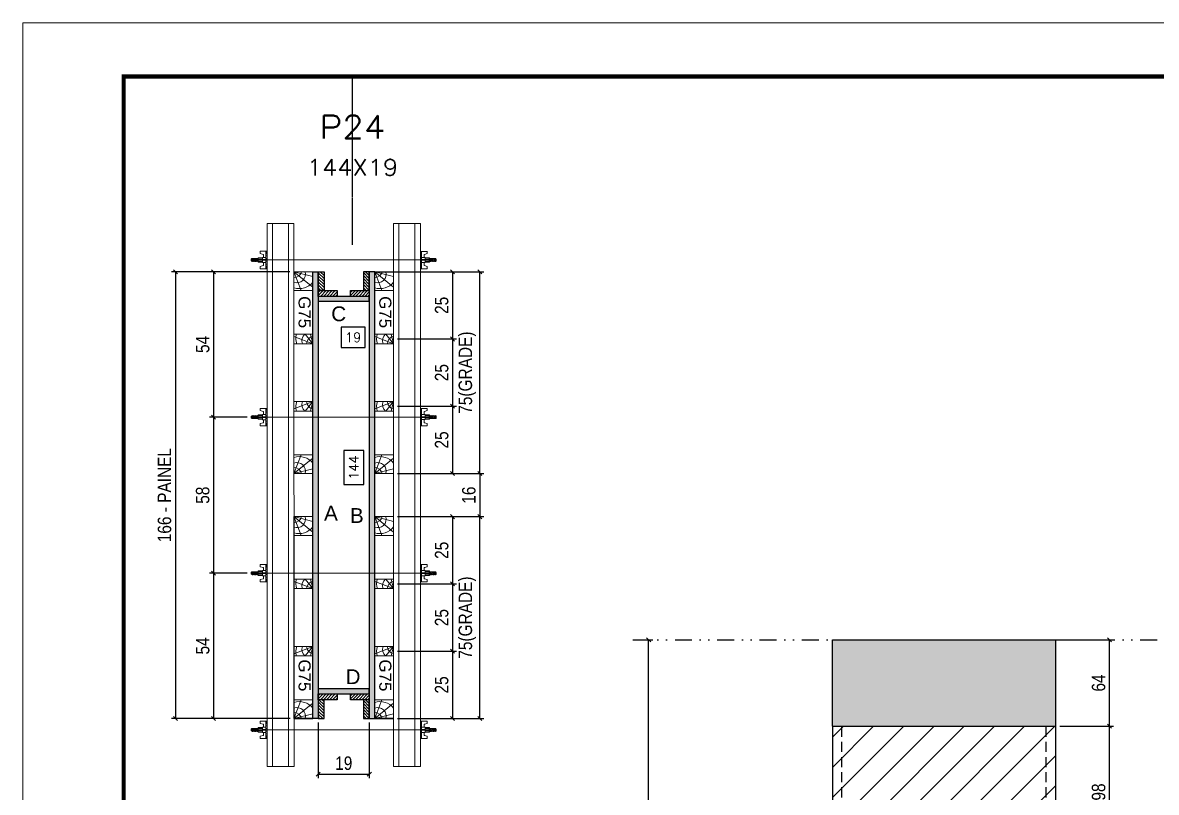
# Model space of a CAD drawing. Extents: x 808 to 7089, y -98 to 17032.
# Drawn here: x 808 to 1651, y 8421 to 8992 of the extents above; entities that cross this region are included whole.
import ezdxf
from ezdxf.enums import TextEntityAlignment as Align

# ---------------------------------------------------------------- set-up
doc = ezdxf.new("R2010")
doc.units = 0
for name, pattern in [('DASHED', [0.75, 0.5, -0.25]), ('DIVIDE2', [0.625, 0.25, -0.125, 0, -0.125, 0, -0.125]), ('HIDDEN', [0.375, 0.25, -0.125])]:
    doc.linetypes.add(name, pattern=pattern)
for name, color, linetype in [('CHAPA', 1, 'Continuous'), ('COTA', 241, 'Continuous'), ('Cota Seção (2x)', 241, 'Continuous'), ('MEIO_PONT', 93, 'Continuous'), ('Nível', 160, 'Continuous'), ('Painéis', 200, 'Continuous'), ('SARRAFO', 251, 'Continuous'), ('Sarrafo de Pressão', 42, 'HIDDEN'), ('Texto de Titulo', 7, 'Continuous'), ('Texto Qtd Sarr', 242, 'Continuous'), ('TEXTO_GERAL', 7, 'Continuous')]:
    doc.layers.add(name, color=color, linetype=linetype)
for name, color, linetype, lineweight in [('Folhas', 255, 'Continuous', 9), ('Hachura', 251, 'Continuous', 9), ('Madeira', 126, 'Continuous', 18), ('Perfil Metálico', 224, 'Continuous', 18), ('REAPROVEITAMENTO', 251, 'Continuous', 9), ('SARRAFO DE PRESSAO', 251, 'DASHED', 9), ('Texto Seção', 7, 'Continuous', 15)]:
    doc.layers.add(name, color=color, linetype=linetype, lineweight=lineweight)
doc.styles.add('ARIAL', font='arial.ttf')
doc.styles.add('COTA TECNICA 2X', font='techl___.ttf', dxfattribs={"height": 10})
doc.styles.add('COTA TECNICA-50', font='techl___.ttf', dxfattribs={"height": 10})
doc.styles.add('ROMANS', font='romans.shx')
doc.styles.add('SANSSERIF', font='sas_____.pfb')
doc.dimstyles.new('COTA PAINEL-50', dxfattribs={"dimtxt": 10, "dimasz": 3, "dimexe": 3, "dimexo": 3, "dimgap": 3, "dimtad": 1, "dimdec": 1, "dimzin": 12, "dimdsep": 46, "dimtxsty": 'COTA TECNICA-50', "dimblk1": 'OBLIQUE', "dimblk2": 'OBLIQUE', "dimsah": 1, "dimcen": 0.9, "dimclrd": 4, "dimclre": 4, "dimclrt": 240, "dimadec": 1, "dimazin": 3, "dimtfac": 1, "dimtdec": 1, "dimtmove": 0, "dimatfit": 3, "dimfxl": 1, "dimtolj": 1, "dimtzin": 12, "dimarcsym": 0})
doc.dimstyles.new('SECAO PILAR', dxfattribs={"dimtxt": 10, "dimasz": 3, "dimexe": 3, "dimexo": 3, "dimgap": 3, "dimtad": 1, "dimdec": 1, "dimlfac": 0.5, "dimzin": 12, "dimdsep": 46, "dimtxsty": 'COTA TECNICA 2X', "dimblk1": 'OBLIQUE', "dimblk2": 'OBLIQUE', "dimsah": 1, "dimcen": 0.9, "dimclrd": 256, "dimclre": 256, "dimclrt": 256, "dimadec": 1, "dimazin": 3, "dimtfac": 1, "dimtdec": 1, "dimtmove": 0, "dimatfit": 3, "dimfxl": 1, "dimtolj": 1, "dimtzin": 12, "dimarcsym": 0})
doc.dimstyles.new('SECÇÃO 2', dxfattribs={"dimtxt": 7, "dimasz": 6, "dimexe": 0.18, "dimexo": 2, "dimgap": -4, "dimtad": 3, "dimdec": 1, "dimlfac": 0.5, "dimzin": 12, "dimdsep": 46, "dimtxsty": 'ROMANS', "dimblk": 'ARCHTICK', "dimcen": 0.09, "dimse1": 1, "dimse2": 1, "dimsd1": 1, "dimsd2": 1, "dimclrd": 180, "dimclre": 5, "dimclrt": 1, "dimadec": 0, "dimazin": 3, "dimtfac": 1, "dimtdec": 1, "dimtofl": 0, "dimtmove": 0, "dimatfit": 3, "dimldrblk": 'ARCHTICK', "dimfxl": 1, "dimtolj": 1, "dimtzin": 0, "dimarcsym": 0})
pattern_1 = [(135, (-21863.519, 17931.4013), (-1.12253202, -1.12253202), [])]

# ---------------------------------------------------------------- blocks, each defined once
blk = doc.blocks.new('9999999999')
at = {"layer": 'Folhas'}
blk.add_lwpolyline([(98138.98, 34190.21), (99623.98, 34190.21), (99623.98, 35240.21), (98138.98, 35240.21)], close=True, dxfattribs=at)
at = {"layer": 'Folhas', "color": 30, "const_width": 3}
blk.add_lwpolyline([(98213.98, 34230.21), (99583.98, 34230.21), (99583.98, 35200.21), (98213.98, 35200.21)], close=True, dxfattribs=at)
blk = doc.blocks.new('_Oblique')
at = {"color": 0, "linetype": 'ByBlock', "lineweight": -2}
blk.add_line((-0.5, -0.5), (0.5, 0.5), dxfattribs=at)
blk = doc.blocks.new('*D1799')
at = {"layer": 'COTA', "color": 4, "lineweight": -2, "transparency": 16777216}
for p, q in [((1264.71, 8533.86), (1276.57, 8533.86)), ((1273.57, 8247.86), (1273.57, 8533.86)), ((1264.71, 8247.86), (1276.57, 8247.86))]:
    blk.add_line(p, q, dxfattribs=at)
at = {"layer": 'Defpoints', "color": 0, "transparency": 16777216}
for p in [(1261.71, 8533.86), (1273.57, 8533.86), (1261.71, 8247.86)]:
    blk.add_point(p, dxfattribs=at)
at = {"layer": 'COTA', "color": 4, "lineweight": -2, "transparency": 16777216, "xscale": 3, "yscale": 3, "zscale": 3}
for p, rotation in [((1273.57, 8533.86), 90), ((1273.57, 8247.86), 270)]:
    blk.add_blockref('_Oblique', p, dxfattribs=dict(at, rotation=rotation))
at = {"layer": 'COTA', "color": 240, "transparency": 16777216, "insert": (1265.44, 8390.86), "char_height": 10, "attachment_point": 5, "rotation": 90, "style": 'COTA TECNICA-50'}
blk.add_mtext('\\A1;286', dxfattribs=at)
blk = doc.blocks.new('*D860')
at = {"layer": 'COTA', "color": 4, "lineweight": -2, "transparency": 16777216}
for p, q in [((1579.17, 8469.86), (1619.21, 8469.86)), ((1616.21, 8371.86), (1616.21, 8469.86)), ((1579.17, 8371.86), (1619.21, 8371.86))]:
    blk.add_line(p, q, dxfattribs=at)
at = {"layer": 'Defpoints', "color": 0, "transparency": 16777216}
for p in [(1576.17, 8469.86), (1616.21, 8469.86), (1576.17, 8371.86)]:
    blk.add_point(p, dxfattribs=at)
at = {"layer": 'COTA', "color": 4, "lineweight": -2, "transparency": 16777216, "xscale": 3, "yscale": 3, "zscale": 3}
for p, rotation in [((1616.21, 8469.86), 90), ((1616.21, 8371.86), 270)]:
    blk.add_blockref('_Oblique', p, dxfattribs=dict(at, rotation=rotation))
at = {"layer": 'COTA', "color": 240, "transparency": 16777216, "insert": (1608.11, 8420.86), "char_height": 10, "attachment_point": 5, "rotation": 90, "style": 'COTA TECNICA-50'}
blk.add_mtext('\\A1;98', dxfattribs=at)
blk = doc.blocks.new('*D871')
at = {"layer": 'COTA', "color": 4, "lineweight": -2, "transparency": 16777216}
for p, q in [((1545.17, 8533.86), (1619.21, 8533.86)), ((1616.21, 8469.86), (1616.21, 8533.86)), ((1579.17, 8469.86), (1619.21, 8469.86))]:
    blk.add_line(p, q, dxfattribs=at)
at = {"layer": 'Defpoints', "color": 0, "transparency": 16777216}
for p in [(1542.17, 8533.86), (1616.21, 8533.86), (1576.17, 8469.86)]:
    blk.add_point(p, dxfattribs=at)
at = {"layer": 'COTA', "color": 4, "lineweight": -2, "transparency": 16777216, "xscale": 3, "yscale": 3, "zscale": 3}
for p, rotation in [((1616.21, 8533.86), 90), ((1616.21, 8469.86), 270)]:
    blk.add_blockref('_Oblique', p, dxfattribs=dict(at, rotation=rotation))
at = {"layer": 'COTA', "color": 240, "transparency": 16777216, "insert": (1608.11, 8501.86), "char_height": 10, "attachment_point": 5, "rotation": 90, "style": 'COTA TECNICA-50'}
blk.add_mtext('\\A1;64', dxfattribs=at)
blk = doc.blocks.new('titulo1')
at = {"layer": 'Defpoints', "color": 252, "linetype": 'HIDDEN', "ltscale": 2}
blk.add_line((0, 0), (0, 125), dxfattribs=at)
at = {"layer": 'Defpoints', "style": 'ROMANS', "oblique": 15}
blk.add_attdef('FOLHA', text='', height=10, dxfattribs=at).set_placement((0, 15.58), align=Align.MIDDLE_CENTER)
at = {"layer": 'Texto Qtd Sarr', "color": 3, "style": 'ROMANS', "oblique": 15}
for tag, height, p in [('TITULO', 17, (0, 71.45)), ('SEÇÃO', 12, (0, 41.55))]:
    blk.add_attdef(tag, text='', height=height, dxfattribs=at).set_placement(p, align=Align.MIDDLE_CENTER)
blk = doc.blocks.new('*D873')
at = {"layer": 'Cota Seção (2x)', "color": 180, "lineweight": -2, "transparency": 16777216}
for p, q in [((1062.89, 8766.17), (1044.89, 8766.17)), ((1044.89, 8766.17), (1044.89, 8751.17)), ((1062.89, 8751.17), (1062.89, 8766.17)), ((1044.89, 8751.17), (1062.89, 8751.17))]:
    blk.add_line(p, q, dxfattribs=at)
at = {"layer": 'Defpoints', "color": 0, "transparency": 16777216}
for p in [(1027.89, 8768.13), (1065.89, 8768.13), (1027.89, 8747.17)]:
    blk.add_point(p, dxfattribs=at)
at = {"layer": 'Cota Seção (2x)', "color": 1, "transparency": 16777216, "insert": (1053.89, 8758.67), "char_height": 7, "attachment_point": 5, "style": 'ROMANS'}
blk.add_mtext('\\A1;19', dxfattribs=at)
blk = doc.blocks.new('_ArchTick')
at = {"color": 0, "linetype": 'ByBlock', "const_width": 0.15}
blk.add_lwpolyline([(-0.5, -0.5), (0.5, 0.5)], dxfattribs=at)
blk = doc.blocks.new('*D874')
at = {"layer": 'Cota Seção (2x)', "color": 180, "lineweight": -2, "transparency": 16777216}
for p, q in [((1061.89, 8674.56), (1046.89, 8674.56)), ((1046.89, 8674.56), (1046.89, 8649.23)), ((1061.89, 8649.23), (1061.89, 8674.56)), ((1046.89, 8649.23), (1061.89, 8649.23))]:
    blk.add_line(p, q, dxfattribs=at)
at = {"layer": 'Defpoints', "color": 0, "transparency": 16777216}
for p in [(1027.89, 8785.45), (1027.89, 8497.45), (1065.89, 8497.45)]:
    blk.add_point(p, dxfattribs=at)
at = {"layer": 'Cota Seção (2x)', "color": 1, "transparency": 16777216, "insert": (1054.39, 8661.89), "char_height": 7, "attachment_point": 5, "rotation": 90, "style": 'ROMANS'}
blk.add_mtext('\\A1;144', dxfattribs=at)
blk = doc.blocks.new('*D875')
at = {"layer": 'Cota Seção (2x)', "lineweight": -2, "transparency": 16777216}
for p, q in [((1006.9, 8807.45), (918.73, 8807.45)), ((921.73, 8807.45), (921.73, 8475.45)), ((1006.94, 8475.45), (918.73, 8475.45))]:
    blk.add_line(p, q, dxfattribs=at)
at = {"layer": 'Defpoints', "color": 0, "transparency": 16777216}
for p in [(1009.9, 8807.45), (921.73, 8475.45), (1009.94, 8475.45)]:
    blk.add_point(p, dxfattribs=at)
at = {"layer": 'Cota Seção (2x)', "lineweight": -2, "transparency": 16777216, "xscale": 3, "yscale": 3, "zscale": 3}
for p, rotation in [((921.73, 8807.45), 90), ((921.73, 8475.45), 270)]:
    blk.add_blockref('_Oblique', p, dxfattribs=dict(at, rotation=rotation))
at = {"layer": 'Cota Seção (2x)', "transparency": 16777216, "insert": (913.63, 8641.45), "char_height": 10, "attachment_point": 5, "rotation": 90, "style": 'COTA TECNICA 2X'}
blk.add_mtext('\\A1;166 - PAINEL', dxfattribs=at)
blk = doc.blocks.new('*D876')
at = {"layer": 'Cota Seção (2x)', "lineweight": -2, "transparency": 16777216}
for p, q in [((1006.89, 8807.45), (947.15, 8807.45)), ((950.15, 8807.45), (950.15, 8699.38)), ((975.12, 8699.38), (947.15, 8699.38))]:
    blk.add_line(p, q, dxfattribs=at)
at = {"layer": 'Defpoints', "color": 0, "transparency": 16777216}
for p in [(1009.89, 8807.45), (950.15, 8699.38), (978.12, 8699.38)]:
    blk.add_point(p, dxfattribs=at)
at = {"layer": 'Cota Seção (2x)', "lineweight": -2, "transparency": 16777216, "xscale": 3, "yscale": 3, "zscale": 3}
for p, rotation in [((950.15, 8807.45), 90), ((950.15, 8699.38), 270)]:
    blk.add_blockref('_Oblique', p, dxfattribs=dict(at, rotation=rotation))
at = {"layer": 'Cota Seção (2x)', "transparency": 16777216, "insert": (942.04, 8753.42), "char_height": 10, "attachment_point": 5, "rotation": 90, "style": 'COTA TECNICA 2X'}
blk.add_mtext('\\A1;54', dxfattribs=at)
blk = doc.blocks.new('*D877')
at = {"layer": 'Cota Seção (2x)', "lineweight": -2, "transparency": 16777216}
for p, q in [((975.12, 8583.38), (947.15, 8583.38)), ((950.15, 8583.38), (950.15, 8475.45)), ((1006.89, 8475.45), (947.15, 8475.45))]:
    blk.add_line(p, q, dxfattribs=at)
at = {"layer": 'Defpoints', "color": 0, "transparency": 16777216}
for p in [(978.12, 8583.38), (950.15, 8475.45), (1009.89, 8475.45)]:
    blk.add_point(p, dxfattribs=at)
at = {"layer": 'Cota Seção (2x)', "lineweight": -2, "transparency": 16777216, "xscale": 3, "yscale": 3, "zscale": 3}
for p, rotation in [((950.15, 8583.38), 90), ((950.15, 8475.45), 270)]:
    blk.add_blockref('_Oblique', p, dxfattribs=dict(at, rotation=rotation))
at = {"layer": 'Cota Seção (2x)', "transparency": 16777216, "insert": (942.04, 8529.42), "char_height": 10, "attachment_point": 5, "rotation": 90, "style": 'COTA TECNICA 2X'}
blk.add_mtext('\\A1;54', dxfattribs=at)
blk = doc.blocks.new('*D878')
at = {"layer": 'Cota Seção (2x)', "lineweight": -2, "transparency": 16777216}
for p, q in [((1072.89, 8807.45), (1130.82, 8807.45)), ((1127.82, 8807.45), (1127.82, 8757.45)), ((1086.89, 8757.45), (1130.82, 8757.45))]:
    blk.add_line(p, q, dxfattribs=at)
at = {"layer": 'Defpoints', "color": 0, "transparency": 16777216}
for p in [(1069.89, 8807.45), (1083.89, 8757.45), (1127.82, 8757.45)]:
    blk.add_point(p, dxfattribs=at)
at = {"layer": 'Cota Seção (2x)', "lineweight": -2, "transparency": 16777216, "xscale": 3, "yscale": 3, "zscale": 3}
for p, rotation in [((1127.82, 8807.45), 90), ((1127.82, 8757.45), 270)]:
    blk.add_blockref('_Oblique', p, dxfattribs=dict(at, rotation=rotation))
at = {"layer": 'Cota Seção (2x)', "transparency": 16777216, "insert": (1119.71, 8782.45), "char_height": 10, "attachment_point": 5, "rotation": 90, "style": 'COTA TECNICA 2X'}
blk.add_mtext('\\A1;25', dxfattribs=at)
blk = doc.blocks.new('C')
at = {"layer": 'Hachura', "color": 0}
for p, q in [((0, 3.22), (0, -3.22)), ((0.45, 3.22), (0, 3.22)), ((0.46, 3.16), (0, 3.16)), ((0.46, 3.05), (0, 3.05)), ((0.46, 2.88), (0, 2.88)), ((0, 2.75), (0, -1.16)), ((0.46, 2.65), (0, 2.65)), ((0.46, 2.23), (0, 2.23)), ((0.46, 1.51), (0, 1.51)), ((0.39, 0.49), (0.17, 0.49)), ((0.45, -3.23), (0.45, 3.22)), ((0.45, 3.22), (2.58, 3.22)), ((1.74, 0.97), (0.45, 0.97)), ((1.45, 0.1), (0.45, 0.1)), ((1.35, 1.94), (1.35, 0.96)), ((2.58, 2.39), (1.47, 2.09)), ((1.74, -0.97), (1.74, 0.97)), ((1.74, 0.97), (1.74, 0.84)), ((1.74, 0.97), (1.74, 0.84)), ((1.74, 0.84), (3.35, 0.84)), ((3.35, 0.45), (1.74, 0.45)), ((2.58, 3.22), (2.58, 2.39)), ((3.32, 0.84), (3.32, -0.84)), ((3.35, 0.84), (3.35, -0.84)), ((3.68, 0.45), (3.35, 0.45)), ((3.84, -0.52), (3.35, 0.45)), ((3.35, 0.06), (3.67, -0.57)), ((3.68, 0.45), (4.16, -0.52)), ((3.72, 0.5), (4.25, -0.57)), ((4.37, -0.55), (3.83, 0.53)), ((4.15, 0.45), (3.93, 0.45)), ((4.42, -0.52), (3.93, 0.45)), ((4.15, 0.45), (4.26, 0.45)), ((4.26, 0.45), (4.74, -0.52)), ((4.3, 0.5), (4.83, -0.57)), ((4.95, -0.55), (4.41, 0.53)), ((4.51, 0.45), (4.84, 0.45)), ((5, -0.52), (4.51, 0.45)), ((4.84, 0.45), (5.32, -0.52)), ((4.88, 0.5), (5.41, -0.57)), ((5.53, -0.55), (4.99, 0.53)), ((5.58, -0.52), (5.09, 0.45)), ((5.42, 0.45), (5.09, 0.45)), ((5.58, -0.52), (5.09, 0.45)), ((5.42, 0.45), (5.74, -0.19)), ((5.46, 0.5), (5.74, -0.07)), ((5.74, 0.19), (5.57, 0.53)), ((5.74, 0.32), (5.68, 0.45)), ((5.68, 0.45), (5.74, 0.45)), ((5.74, 0.45), (5.9, 0.29)), ((5.74, 0.45), (5.74, -0.52)), ((5.9, -0.36), (5.9, 0.29)), ((0.45, 0), (0, 0)), ((0.46, -1.52), (0, -1.52)), ((0.46, -2.23), (0, -2.23)), ((0.46, -2.65), (0, -2.65)), ((0.46, -2.88), (0, -2.88)), ((0.46, -3.05), (0, -3.05)), ((0.46, -3.16), (0, -3.16)), ((0, -3.22), (2.57, -3.22)), ((0.08, -0.48), (0.29, -0.48)), ((0.29, -0.48), (0.4, -0.48)), ((0.45, 0), (0.45, -0.97)), ((0.45, -0.16), (1.45, -0.16)), ((0.45, -0.65), (0.45, -0.32)), ((0.45, -3.23), (0.45, -0.65)), ((0.45, -0.97), (1.74, -0.97)), ((1.35, -1.94), (1.35, -0.97)), ((2.58, -2.39), (1.47, -2.1)), ((3.35, -0.32), (1.74, -0.32)), ((3.35, -0.84), (1.74, -0.84)), ((2.58, -3.23), (2.58, -2.39)), ((3.35, -0.07), (3.58, -0.52)), ((3.35, -0.52), (3.58, -0.52)), ((3.84, -0.52), (4.16, -0.52)), ((4.42, -0.52), (4.74, -0.52)), ((4.63, -0.52), (4.74, -0.52)), ((5, -0.52), (5.32, -0.52)), ((5.58, -0.52), (5.74, -0.52)), ((5.74, -0.52), (5.9, -0.36)), ((5.74, -0.52), (5.74, -0.52))]:
    blk.add_line(p, q, dxfattribs=at)
for centre, radius, start, end in [((1.52, 1.94), 0.161, 104.7436, 180), ((1.44, -0.03), 0.129, 272.695, 87.305), ((3.81, 0.39), 0.143, 25.5688, 154.4312), ((4.39, 0.39), 0.143, 25.5688, 154.4312), ((4.97, 0.39), 0.143, 25.5688, 154.4312), ((5.55, 0.39), 0.143, 25.5688, 154.4312), ((0.17, -0.37), 0.174, 221.744, 317.8592), ((1.52, -1.94), 0.161, 180, 255.2564), ((3.71, -0.4), 0.174, 222.1408, 318.256), ((4.29, -0.4), 0.174, 222.1408, 318.256), ((4.87, -0.4), 0.174, 222.1408, 318.256), ((5.45, -0.4), 0.174, 222.1408, 318.256), ((5.61, -0.4), 0.174, 317.8592, 318.256)]:
    blk.add_arc(centre, radius, start, end, dxfattribs=at)
blk = doc.blocks.new('*D1772')
at = {"layer": 'Cota Seção (2x)', "lineweight": -2, "transparency": 16777216}
for p, q in [((975.12, 8699.38), (947.15, 8699.38)), ((950.15, 8699.38), (950.15, 8583.38)), ((975.12, 8583.38), (947.15, 8583.38))]:
    blk.add_line(p, q, dxfattribs=at)
at = {"layer": 'Defpoints', "color": 0, "transparency": 16777216}
for p in [(978.12, 8699.38), (950.15, 8583.38), (978.12, 8583.38)]:
    blk.add_point(p, dxfattribs=at)
at = {"layer": 'Cota Seção (2x)', "lineweight": -2, "transparency": 16777216, "xscale": 3, "yscale": 3, "zscale": 3}
for p, rotation in [((950.15, 8699.38), 90), ((950.15, 8583.38), 270)]:
    blk.add_blockref('_Oblique', p, dxfattribs=dict(at, rotation=rotation))
at = {"layer": 'Cota Seção (2x)', "transparency": 16777216, "insert": (942.02, 8641.38), "char_height": 10, "attachment_point": 5, "rotation": 90, "style": 'COTA TECNICA 2X'}
blk.add_mtext('\\A1;58', dxfattribs=at)
blk = doc.blocks.new('PONTALETE')
at = {"layer": 'Madeira'}
for q in [(2.71, 7), (7, 5.76), (7, 1.74)]:
    blk.add_line((0, 0), q, dxfattribs=at)
blk.add_lwpolyline([(0, 0), (7, 0), (7, 7), (0, 7)], close=True, dxfattribs=at)
for centre, radius, start, end in [((2.04, 0.06), 6.23, 37.2818, 109.0913), ((1.09, 0.9), 3.19, 343.603, 109.9847), ((-0.21, -0.78), 3.09, 14.6322, 86.0383)]:
    blk.add_arc(centre, radius, start, end, dxfattribs=at)
blk = doc.blocks.new('MEIO PONTALETE')
at = {"layer": 'Madeira'}
for q in [(2.71, 7), (3.5, 2.88), (3.5, 0.87)]:
    blk.add_line((0, 0), q, dxfattribs=at)
blk.add_lwpolyline([(0, 0), (3.5, 0), (3.5, 7), (0, 7)], close=True, dxfattribs=at)
for centre, radius, start, end in [((2.04, 0.06), 6.23, 76.4499, 109.0913), ((1.09, 0.9), 3.19, 40.9063, 109.9847), ((-0.21, -0.78), 3.09, 14.6322, 86.0383)]:
    blk.add_arc(centre, radius, start, end, dxfattribs=at)
blk = doc.blocks.new('*D1773')
at = {"layer": 'Cota Seção (2x)', "lineweight": -2, "transparency": 16777216}
for p, q in [((1086.89, 8757.45), (1130.82, 8757.45)), ((1127.82, 8757.45), (1127.82, 8707.45)), ((1086.89, 8707.45), (1130.82, 8707.45))]:
    blk.add_line(p, q, dxfattribs=at)
at = {"layer": 'Defpoints', "color": 0, "transparency": 16777216}
for p in [(1083.89, 8757.45), (1083.89, 8707.45), (1127.82, 8707.45)]:
    blk.add_point(p, dxfattribs=at)
at = {"layer": 'Cota Seção (2x)', "lineweight": -2, "transparency": 16777216, "xscale": 3, "yscale": 3, "zscale": 3}
for p, rotation in [((1127.82, 8757.45), 90), ((1127.82, 8707.45), 270)]:
    blk.add_blockref('_Oblique', p, dxfattribs=dict(at, rotation=rotation))
at = {"layer": 'Cota Seção (2x)', "transparency": 16777216, "insert": (1119.71, 8732.45), "char_height": 10, "attachment_point": 5, "rotation": 90, "style": 'COTA TECNICA 2X'}
blk.add_mtext('\\A1;25', dxfattribs=at)
blk = doc.blocks.new('*D1774')
at = {"layer": 'Cota Seção (2x)', "lineweight": -2, "transparency": 16777216}
for p, q in [((1086.89, 8707.45), (1130.82, 8707.45)), ((1127.82, 8707.45), (1127.82, 8657.45)), ((1086.89, 8657.45), (1130.82, 8657.45))]:
    blk.add_line(p, q, dxfattribs=at)
at = {"layer": 'Defpoints', "color": 0, "transparency": 16777216}
for p in [(1083.89, 8707.45), (1083.89, 8657.45), (1127.82, 8657.45)]:
    blk.add_point(p, dxfattribs=at)
at = {"layer": 'Cota Seção (2x)', "lineweight": -2, "transparency": 16777216, "xscale": 3, "yscale": 3, "zscale": 3}
for p, rotation in [((1127.82, 8707.45), 90), ((1127.82, 8657.45), 270)]:
    blk.add_blockref('_Oblique', p, dxfattribs=dict(at, rotation=rotation))
at = {"layer": 'Cota Seção (2x)', "transparency": 16777216, "insert": (1119.71, 8682.45), "char_height": 10, "attachment_point": 5, "rotation": 90, "style": 'COTA TECNICA 2X'}
blk.add_mtext('\\A1;25', dxfattribs=at)
blk = doc.blocks.new('*D1775')
at = {"layer": 'Cota Seção (2x)', "lineweight": -2, "transparency": 16777216}
for p, q in [((1086.89, 8625.45), (1130.82, 8625.45)), ((1127.82, 8625.45), (1127.82, 8575.45)), ((1086.89, 8575.45), (1130.82, 8575.45))]:
    blk.add_line(p, q, dxfattribs=at)
at = {"layer": 'Defpoints', "color": 0, "transparency": 16777216}
for p in [(1083.89, 8625.45), (1083.89, 8575.45), (1127.82, 8575.45)]:
    blk.add_point(p, dxfattribs=at)
at = {"layer": 'Cota Seção (2x)', "lineweight": -2, "transparency": 16777216, "xscale": 3, "yscale": 3, "zscale": 3}
for p, rotation in [((1127.82, 8625.45), 90), ((1127.82, 8575.45), 270)]:
    blk.add_blockref('_Oblique', p, dxfattribs=dict(at, rotation=rotation))
at = {"layer": 'Cota Seção (2x)', "transparency": 16777216, "insert": (1119.71, 8600.45), "char_height": 10, "attachment_point": 5, "rotation": 90, "style": 'COTA TECNICA 2X'}
blk.add_mtext('\\A1;25', dxfattribs=at)
blk = doc.blocks.new('*D1776')
at = {"layer": 'Cota Seção (2x)', "lineweight": -2, "transparency": 16777216}
for p, q in [((1086.89, 8575.45), (1130.82, 8575.45)), ((1127.82, 8575.45), (1127.82, 8525.45)), ((1086.89, 8525.45), (1130.82, 8525.45))]:
    blk.add_line(p, q, dxfattribs=at)
at = {"layer": 'Defpoints', "color": 0, "transparency": 16777216}
for p in [(1083.89, 8575.45), (1083.89, 8525.45), (1127.82, 8525.45)]:
    blk.add_point(p, dxfattribs=at)
at = {"layer": 'Cota Seção (2x)', "lineweight": -2, "transparency": 16777216, "xscale": 3, "yscale": 3, "zscale": 3}
for p, rotation in [((1127.82, 8575.45), 90), ((1127.82, 8525.45), 270)]:
    blk.add_blockref('_Oblique', p, dxfattribs=dict(at, rotation=rotation))
at = {"layer": 'Cota Seção (2x)', "transparency": 16777216, "insert": (1119.71, 8550.45), "char_height": 10, "attachment_point": 5, "rotation": 90, "style": 'COTA TECNICA 2X'}
blk.add_mtext('\\A1;25', dxfattribs=at)
blk = doc.blocks.new('*D1777')
at = {"layer": 'Cota Seção (2x)', "lineweight": -2, "transparency": 16777216}
for p, q in [((1086.89, 8525.45), (1130.82, 8525.45)), ((1127.82, 8525.45), (1127.82, 8475.45)), ((1086.88, 8475.45), (1130.82, 8475.45))]:
    blk.add_line(p, q, dxfattribs=at)
at = {"layer": 'Defpoints', "color": 0, "transparency": 16777216}
for p in [(1083.89, 8525.45), (1083.88, 8475.45), (1127.82, 8475.45)]:
    blk.add_point(p, dxfattribs=at)
at = {"layer": 'Cota Seção (2x)', "lineweight": -2, "transparency": 16777216, "xscale": 3, "yscale": 3, "zscale": 3}
for p, rotation in [((1127.82, 8525.45), 90), ((1127.82, 8475.45), 270)]:
    blk.add_blockref('_Oblique', p, dxfattribs=dict(at, rotation=rotation))
at = {"layer": 'Cota Seção (2x)', "transparency": 16777216, "insert": (1119.71, 8500.45), "char_height": 10, "attachment_point": 5, "rotation": 90, "style": 'COTA TECNICA 2X'}
blk.add_mtext('\\A1;25', dxfattribs=at)
blk = doc.blocks.new('*D1778')
at = {"layer": 'Cota Seção (2x)', "lineweight": -2, "transparency": 16777216}
for p, q in [((1086.86, 8625.45), (1151.01, 8625.45)), ((1148.01, 8475.45), (1148.01, 8625.45)), ((1086.88, 8475.45), (1151.01, 8475.45))]:
    blk.add_line(p, q, dxfattribs=at)
at = {"layer": 'Defpoints', "color": 0, "transparency": 16777216}
for p in [(1083.86, 8625.45), (1148.01, 8625.45), (1083.88, 8475.45)]:
    blk.add_point(p, dxfattribs=at)
at = {"layer": 'Cota Seção (2x)', "lineweight": -2, "transparency": 16777216, "xscale": 3, "yscale": 3, "zscale": 3}
for p, rotation in [((1148.01, 8625.45), 90), ((1148.01, 8475.45), 270)]:
    blk.add_blockref('_Oblique', p, dxfattribs=dict(at, rotation=rotation))
at = {"layer": 'Cota Seção (2x)', "transparency": 16777216, "insert": (1138.79, 8550.45), "char_height": 10, "attachment_point": 5, "rotation": 90, "style": 'COTA TECNICA 2X'}
blk.add_mtext('\\A1;75(GRADE)', dxfattribs=at)
blk = doc.blocks.new('*D1779')
at = {"layer": 'Cota Seção (2x)', "lineweight": -2, "transparency": 16777216}
for p, q in [((1086.89, 8807.45), (1151.01, 8807.45)), ((1148.01, 8657.45), (1148.01, 8807.45)), ((1086.89, 8657.45), (1151.01, 8657.45))]:
    blk.add_line(p, q, dxfattribs=at)
at = {"layer": 'Defpoints', "color": 0, "transparency": 16777216}
for p in [(1083.89, 8807.45), (1148.01, 8807.45), (1083.89, 8657.45)]:
    blk.add_point(p, dxfattribs=at)
at = {"layer": 'Cota Seção (2x)', "lineweight": -2, "transparency": 16777216, "xscale": 3, "yscale": 3, "zscale": 3}
for p, rotation in [((1148.01, 8807.45), 90), ((1148.01, 8657.45), 270)]:
    blk.add_blockref('_Oblique', p, dxfattribs=dict(at, rotation=rotation))
at = {"layer": 'Cota Seção (2x)', "transparency": 16777216, "insert": (1138.79, 8732.45), "char_height": 10, "attachment_point": 5, "rotation": 90, "style": 'COTA TECNICA 2X'}
blk.add_mtext('\\A1;75(GRADE)', dxfattribs=at)
blk = doc.blocks.new('*D1780')
at = {"layer": 'Cota Seção (2x)', "lineweight": -2, "transparency": 16777216}
for p, q in [((1027.89, 8472.45), (1027.89, 8431.15)), ((1065.89, 8472.45), (1065.89, 8431.15)), ((1027.89, 8434.15), (1065.89, 8434.15))]:
    blk.add_line(p, q, dxfattribs=at)
at = {"layer": 'Defpoints', "color": 0, "transparency": 16777216}
for p in [(1027.89, 8475.45), (1065.89, 8475.45), (1065.89, 8434.15)]:
    blk.add_point(p, dxfattribs=at)
at = {"layer": 'Cota Seção (2x)', "lineweight": -2, "transparency": 16777216, "xscale": 3, "yscale": 3, "zscale": 3, "rotation": 180}
blk.add_blockref('_Oblique', (1027.89, 8434.15), dxfattribs=at)
at = {"layer": 'Cota Seção (2x)', "lineweight": -2, "transparency": 16777216, "xscale": 3, "yscale": 3, "zscale": 3}
blk.add_blockref('_Oblique', (1065.89, 8434.15), dxfattribs=at)
at = {"layer": 'Cota Seção (2x)', "transparency": 16777216, "insert": (1046.89, 8442.24), "char_height": 10, "attachment_point": 5, "style": 'COTA TECNICA 2X'}
blk.add_mtext('\\A1;19', dxfattribs=at)
blk = doc.blocks.new('*D1781')
at = {"layer": 'Cota Seção (2x)', "lineweight": -2, "transparency": 16777216}
for p, q in [((1086.89, 8657.45), (1151.01, 8657.45)), ((1148.01, 8657.45), (1148.01, 8625.45)), ((1086.89, 8625.45), (1151.01, 8625.45))]:
    blk.add_line(p, q, dxfattribs=at)
at = {"layer": 'Defpoints', "color": 0, "transparency": 16777216}
for p in [(1083.89, 8657.45), (1083.89, 8625.45), (1148.01, 8625.45)]:
    blk.add_point(p, dxfattribs=at)
at = {"layer": 'Cota Seção (2x)', "lineweight": -2, "transparency": 16777216, "xscale": 3, "yscale": 3, "zscale": 3}
for p, rotation in [((1148.01, 8657.45), 90), ((1148.01, 8625.45), 270)]:
    blk.add_blockref('_Oblique', p, dxfattribs=dict(at, rotation=rotation))
at = {"layer": 'Cota Seção (2x)', "transparency": 16777216, "insert": (1139.91, 8641.45), "char_height": 10, "attachment_point": 5, "rotation": 90, "style": 'COTA TECNICA 2X'}
blk.add_mtext('\\A1;16', dxfattribs=at)

msp = doc.modelspace()

# ---------------------------------------------------------------- hatches: boundary and pattern name
at = {"layer": 'COTA', "linetype": 'ByBlock'}
h = msp.add_hatch(dxfattribs=at)
h.set_pattern_fill('AR-CONC', color=256, scale=0.03)
h.set_pattern_definition([(50, (-6960.9125, 4421.873), (5.46554, -0.4781726), [0.5715, -6.2865]), (355, (-6960.9125, 4421.873), (-1.0573026, 5.7317054), [0.4572, -5.0292175]), (100.451445, (-6960.457, 4421.833), (4.4082374, 5.2535326), [0.4857003, -5.3427073]), (46.1842, (-6960.9125, 4423.397), (8.132371, -1.26127), [0.85725, -9.42975]), (96.63556, (-6960.235, 4423.292), (7.122124, 7.422784), [0.728551, -8.014068]), (351.18415, (-6960.9125, 4423.397), (7.122124, 7.422784), [0.685799, -7.543792]), (21, (-6960.1505, 4423.016), (4.5484317, -3.067956), [0.5715, -6.2865]), (326, (-6960.1505, 4423.016), (1.854061, 5.525639), [0.4572, -5.0292]), (71.451445, (-6959.7715, 4422.76), (6.4024926, 2.457683), [0.4857003, -5.342698]), (37.5, (-6960.9125, 4421.8729), (0.0926581, 2.53665117), [0, -4.96824, 0, -5.1054, 0, -5.04825]), (7.5, (-6960.9125, 4421.873), (2.0045899, 3.00541724), [0, -2.91084, 0, -4.85394, 0, -1.92405]), (327.5, (-6962.6117, 4421.8729), (4.06771786, -0.1718623), [0, -1.905, 0, -5.9436, 0, -7.8867]), (317.5, (-6963.3737, 4421.873), (4.4438754, 0.7627947), [0, -2.4765, 0, -3.94716, 0, -5.6007])])
h.paths.add_polyline_path([(1410.17, 8533.86), (1410.17, 8469.86), (1576.17, 8469.86), (1576.17, 8533.86)])
at = {"layer": 'Hachura'}
h = msp.add_hatch(color=256, dxfattribs=at)
h.dxf.hatch_style = 1
h.paths.add_polyline_path([(1027.89, 8475.45), (1023.89, 8475.45), (1023.89, 8807.45), (1027.89, 8807.45)])
h = msp.add_hatch(dxfattribs=at)
h.set_pattern_fill('ANSI31', color=256, scale=0.5, angle=90, style=0)
h.set_pattern_definition(pattern_1)
h.paths.add_polyline_path([(1027.89, 8793.45), (1032.29, 8793.45), (1032.29, 8807.45), (1027.89, 8807.45)])
h = msp.add_hatch(dxfattribs=at)
h.set_pattern_fill('ANSI31', color=256, scale=0.5, angle=90, style=0)
h.set_pattern_definition(pattern_1)
h.paths.add_polyline_path([(1065.89, 8793.45), (1061.49, 8793.45), (1061.49, 8807.45), (1065.89, 8807.45)])
h = msp.add_hatch(color=256, dxfattribs=at)
h.dxf.hatch_style = 1
h.paths.add_polyline_path([(1065.89, 8475.45), (1069.89, 8475.45), (1069.89, 8807.45), (1065.89, 8807.45)])
h = msp.add_hatch(dxfattribs=at)
h.set_pattern_fill('ANSI31', color=256, scale=0.5, angle=540, style=0)
h.set_pattern_definition([(225, (-8461.0627, -14135.9587), (1.12253202, -1.12253202), [])])
h.paths.add_polyline_path([(1027.89, 8793.45), (1027.89, 8789.05), (1041.89, 8789.05), (1041.89, 8793.45)])
h = msp.add_hatch(dxfattribs=at)
h.set_pattern_fill('ANSI31', color=256, scale=0.5, angle=540, style=0)
h.set_pattern_definition([(225, (-8437.0627, -14135.9587), (1.12253202, -1.12253202), [])])
h.paths.add_polyline_path([(1051.89, 8793.45), (1051.89, 8789.05), (1065.89, 8789.05), (1065.89, 8793.45)])
h = msp.add_hatch(color=256, dxfattribs=at)
h.dxf.hatch_style = 1
h.paths.add_polyline_path([(1027.89, 8789.05), (1027.89, 8785.45), (1065.89, 8785.45), (1065.89, 8789.05)])
h = msp.add_hatch(color=256, dxfattribs=at)
h.dxf.hatch_style = 1
h.paths.add_polyline_path([(1027.89, 8497.45), (1027.89, 8493.85), (1065.89, 8493.85), (1065.89, 8497.45)])
h = msp.add_hatch(dxfattribs=at)
h.set_pattern_fill('ANSI31', color=256, scale=0.5, angle=540, style=0)
h.set_pattern_definition([(225, (-8461.0627, -14435.5587), (1.12253202, -1.12253202), [])])
h.paths.add_polyline_path([(1027.89, 8493.85), (1027.89, 8489.45), (1041.89, 8489.45), (1041.89, 8493.85)])
h = msp.add_hatch(dxfattribs=at)
h.set_pattern_fill('ANSI31', color=256, scale=0.5, angle=90, style=0)
h.set_pattern_definition([(135, (-21863.519, 17978.4013), (-1.12253202, -1.12253202), [])])
h.paths.add_polyline_path([(1027.89, 8489.45), (1032.29, 8489.45), (1032.29, 8475.45), (1027.89, 8475.45)])
h = msp.add_hatch(dxfattribs=at)
h.set_pattern_fill('ANSI31', color=256, scale=0.5, angle=540, style=0)
h.set_pattern_definition([(225, (-8437.0627, -14435.5587), (1.12253202, -1.12253202), [])])
h.paths.add_polyline_path([(1051.89, 8493.85), (1051.89, 8489.45), (1065.89, 8489.45), (1065.89, 8493.85)])
h = msp.add_hatch(dxfattribs=at)
h.set_pattern_fill('ANSI31', color=256, scale=0.5, angle=90, style=0)
h.set_pattern_definition([(135, (-21863.519, 17613.4013), (-1.12253202, -1.12253202), [])])
h.paths.add_polyline_path([(1065.89, 8475.45), (1061.49, 8475.45), (1061.49, 8489.45), (1065.89, 8489.45)])
at = {"layer": 'REAPROVEITAMENTO', "linetype": 'ByBlock'}
h = msp.add_hatch(dxfattribs=at)
h.set_pattern_fill('ANSI31', color=256, scale=5, style=2)
h.set_pattern_definition([(45, (-2176, -804.538), (-11.22532, 11.22532), [])])
h.paths.add_polyline_path([(1576.17, 8469.86), (1410.17, 8469.86), (1410.17, 8249.86), (1576.17, 8249.86)])

# ---------------------------------------------------------------- linework, layer by layer
at = {"layer": 'CHAPA'}
for points in [[(1027.89, 8475.45), (1023.89, 8475.45), (1023.89, 8807.45), (1027.89, 8807.45)], [(1065.89, 8475.45), (1069.89, 8475.45), (1069.89, 8807.45), (1065.89, 8807.45)], [(1027.89, 8789.05), (1027.89, 8785.45), (1065.89, 8785.45), (1065.89, 8789.05)], [(1027.89, 8497.45), (1027.89, 8493.85), (1065.89, 8493.85), (1065.89, 8497.45)]]:
    msp.add_lwpolyline(points, close=True, dxfattribs=at)
at = {"layer": 'COTA', "linetype": 'ByBlock'}
for p, q in [((1410.17, 8533.86), (1410.17, 8533.86)), ((1410.17, 8469.86), (1410.17, 8533.86)), ((1410.17, 8533.86), (1576.17, 8533.86)), ((1576.17, 8469.86), (1576.17, 8533.86))]:
    msp.add_line(p, q, dxfattribs=at)
at = {"layer": 'Hachura'}
for p, q in [((979.12, 8816.14), (1110.86, 8816.14)), ((979.12, 8699.45), (1110.86, 8699.45)), ((979.12, 8583.45), (1110.86, 8583.45)), ((979.12, 8467.06), (1110.86, 8467.06))]:
    msp.add_line(p, q, dxfattribs=at)
at = {"layer": 'Madeira'}
for points in [[(1009.89, 8807.45), (1023.89, 8807.45), (1023.89, 8657.45), (1009.89, 8657.45)], [(1069.89, 8807.45), (1083.89, 8807.45), (1083.89, 8657.45), (1069.89, 8657.45)], [(1009.89, 8625.45), (1023.89, 8625.45), (1023.89, 8475.45), (1009.89, 8475.45)], [(1069.89, 8625.45), (1083.89, 8625.45), (1083.89, 8475.45), (1069.89, 8475.45)]]:
    msp.add_lwpolyline(points, close=True, dxfattribs=at)
at = {"layer": 'MEIO_PONT'}
for points in [[(1023.89, 8475.45), (1009.89, 8475.45), (1009.89, 8475.45), (1023.89, 8475.45)], [(1083.89, 8475.45), (1069.89, 8475.45), (1069.89, 8475.45), (1083.89, 8475.45)]]:
    msp.add_lwpolyline(points, close=True, dxfattribs=at)
at = {"layer": 'Nível', "color": 4, "linetype": 'DIVIDE2', "ltscale": 50}
msp.add_line((1261.71, 8533.86), (2253.17, 8533.86), dxfattribs=at)
at = {"layer": 'Painéis'}
for p, q in [((1410.17, 8469.86), (1410.17, 8371.86)), ((1410.17, 8469.86), (1576.17, 8469.86)), ((1576.17, 8371.86), (1576.17, 8469.86))]:
    msp.add_line(p, q, dxfattribs=at)
at = {"layer": 'Perfil Metálico'}
for p, q in [((993.89, 8439.73), (993.89, 8843.17)), ((1005.89, 8439.73), (1005.89, 8843.17)), ((1087.83, 8439.73), (1087.83, 8843.17)), ((1099.83, 8439.73), (1099.83, 8843.17))]:
    msp.add_line(p, q, dxfattribs=at)
for points in [[(1009.89, 8843.17), (989.89, 8843.17), (989.95, 8439.73), (1009.95, 8439.73)], [(1083.89, 8439.73), (1103.89, 8439.73), (1103.83, 8843.17), (1083.83, 8843.17)]]:
    msp.add_lwpolyline(points, close=True, dxfattribs=at)
at = {"layer": 'SARRAFO'}
for points in [[(1032.29, 8807.45), (1032.29, 8793.45), (1027.89, 8793.45), (1027.89, 8807.45)], [(1032.29, 8807.45), (1032.29, 8793.45), (1027.89, 8793.45), (1027.89, 8807.45)], [(1061.49, 8807.45), (1061.49, 8793.45), (1065.89, 8793.45), (1065.89, 8807.45)], [(1061.49, 8807.45), (1061.49, 8793.45), (1065.89, 8793.45), (1065.89, 8807.45)], [(1041.89, 8789.05), (1027.89, 8789.05), (1027.89, 8793.45), (1041.89, 8793.45)], [(1041.89, 8789.05), (1027.89, 8789.05), (1027.89, 8793.45), (1041.89, 8793.45)], [(1065.89, 8789.05), (1051.89, 8789.05), (1051.89, 8793.45), (1065.89, 8793.45)], [(1065.89, 8789.05), (1051.89, 8789.05), (1051.89, 8793.45), (1065.89, 8793.45)], [(1041.89, 8489.45), (1027.89, 8489.45), (1027.89, 8493.85), (1041.89, 8493.85)], [(1041.89, 8489.45), (1027.89, 8489.45), (1027.89, 8493.85), (1041.89, 8493.85)], [(1032.29, 8475.45), (1032.29, 8489.45), (1027.89, 8489.45), (1027.89, 8475.45)], [(1032.29, 8475.45), (1032.29, 8489.45), (1027.89, 8489.45), (1027.89, 8475.45)], [(1065.89, 8489.45), (1051.89, 8489.45), (1051.89, 8493.85), (1065.89, 8493.85)], [(1065.89, 8489.45), (1051.89, 8489.45), (1051.89, 8493.85), (1065.89, 8493.85)], [(1061.49, 8489.45), (1061.49, 8475.45), (1065.89, 8475.45), (1065.89, 8489.45)], [(1061.49, 8489.45), (1061.49, 8475.45), (1065.89, 8475.45), (1065.89, 8489.45)]]:
    msp.add_lwpolyline(points, close=True, dxfattribs=at)
at = {"layer": 'Sarrafo de Pressão', "ltscale": 30}
for p, q in [((1417.17, 8371.86), (1417.17, 8469.86)), ((1569.17, 8371.86), (1569.17, 8469.86))]:
    msp.add_line(p, q, dxfattribs=at)

# ---------------------------------------------------------------- block references
at = {"layer": 'Hachura', "linetype": 'Continuous', "yscale": 2, "zscale": 2, "rotation": 180}
for p, xscale in [((989.92, 8816.14), 2), ((1103.86, 8816.13), -2)]:
    msp.add_blockref('C', p, dxfattribs=dict(at, xscale=xscale))
at = {"layer": 'Hachura', "linetype": 'Continuous', "yscale": 2, "zscale": 2}
for p, xscale in [((989.92, 8699.45), -2), ((1103.86, 8699.46), 2), ((989.92, 8583.45), -2), ((1103.86, 8583.46), 2), ((989.92, 8467.06), -2), ((1103.86, 8467.07), 2)]:
    msp.add_blockref('C', p, dxfattribs=dict(at, xscale=xscale))
at = {"layer": 'MEIO_PONT'}
for name, p, xscale, yscale, zscale, rotation in [('PONTALETE', (1009.89, 8807.45), -2, 2, 2, 180), ('PONTALETE', (1069.89, 8807.45), -2, 2, 2, 180), ('MEIO PONTALETE', (1023.89, 8753.95), 1.999999997962732, 1.999999997962732, 1.999999997962732, 89.99999999999997), ('MEIO PONTALETE', (1083.89, 8753.95), 1.999999997962732, 1.999999997962732, 1.999999997962732, 89.99999999999997), ('MEIO PONTALETE', (1023.89, 8710.95), -1.999999997962732, 1.999999997962732, 1.999999997962732, 90), ('MEIO PONTALETE', (1083.89, 8710.95), -1.999999997962732, 1.999999997962732, 1.999999997962732, 90), ('PONTALETE', (1009.89, 8625.45), -2, 2, 2, 180), ('PONTALETE', (1069.89, 8625.45), -2, 2, 2, 180), ('MEIO PONTALETE', (1023.89, 8571.95), 1.999999997962732, 1.999999997962732, 1.999999997962732, 89.99999999999997), ('MEIO PONTALETE', (1083.89, 8571.95), 1.999999997962732, 1.999999997962732, 1.999999997962732, 89.99999999999997), ('MEIO PONTALETE', (1023.89, 8528.95), -1.999999997962732, 1.999999997962732, 1.999999997962732, 90), ('MEIO PONTALETE', (1083.89, 8528.95), -1.999999997962732, 1.999999997962732, 1.999999997962732, 90)]:
    msp.add_blockref(name, p, dxfattribs=dict(at, xscale=xscale, yscale=yscale, zscale=zscale, rotation=rotation))
at = {"layer": 'MEIO_PONT', "xscale": 2, "yscale": 2, "zscale": 2}
for p in [(1009.89, 8657.45), (1069.89, 8657.45), (1009.89, 8475.45), (1069.89, 8475.45)]:
    msp.add_blockref('PONTALETE', p, dxfattribs=at)
at = {"layer": 'SARRAFO DE PRESSAO', "color": 6, "linetype": 'ByBlock'}
msp.add_blockref('9999999999', (-97330.81, -26247.75), dxfattribs=at)
at = {"layer": 'Texto Seção'}
ref = msp.add_blockref('titulo1', (1053.39, 8827.45), dxfattribs=at)
ref.add_attrib('TITULO', 'P24', dxfattribs={"layer": 'Texto de Titulo', "color": 7, "height": 17, "style": 'ROMANS', "width": 1.1}).set_placement((1053.39, 8914.95), align=Align.MIDDLE_CENTER)
ref.add_attrib('SEÇÃO', '144X19', dxfattribs={"layer": 'Texto de Titulo', "color": 7, "height": 12, "style": 'ROMANS', "width": 1.1}).set_placement((1053.39, 8884.95), align=Align.MIDDLE_CENTER)

# ---------------------------------------------------------------- texts
at = {"layer": 'TEXTO_GERAL', "color": 0, "linetype": 'Continuous', "style": 'SANSSERIF'}
for p in [(1017.78, 8789.28), (1077.78, 8789.28), (1017.78, 8519.41), (1077.78, 8519.41)]:
    msp.add_text('G75', height=9, rotation=270, dxfattribs=at).set_placement(p, align=Align.MIDDLE_LEFT)
at = {"layer": 'TEXTO_GERAL', "style": 'ARIAL'}
for s, p in [('C', (1043.11, 8776.17)), ('A', (1037.36, 8628.04)), ('B', (1056.59, 8626.3)), ('D', (1053.78, 8506.53))]:
    msp.add_text(s, height=11, dxfattribs=at).set_placement(p, align=Align.MIDDLE_CENTER)

# ---------------------------------------------------------------- dimensions: what is measured, and where the dimension line sits
at = {"layer": 'COTA'}
for base, p1, p2, picture, middle in [((1273.57, 8533.86), (1261.71, 8247.86), (1261.71, 8533.86), '*D1799', (1265.44, 8390.86)), ((1616.21, 8533.86), (1576.17, 8469.86), (1542.17, 8533.86), '*D871', (1608.11, 8501.86)), ((1616.21, 8469.86), (1576.17, 8371.86), (1576.17, 8469.86), '*D860', (1608.11, 8420.86))]:
    dim = msp.add_linear_dim(base=base, p1=p1, p2=p2, angle=90, dimstyle='COTA PAINEL-50', dxfattribs=at)
    dim.commit()
    dim.dimension.update_dxf_attribs({"geometry": picture, "text_midpoint": middle})
at = {"layer": 'Cota Seção (2x)', "color": 241}
for base, p1, p2, text, picture, middle in [((921.73, 8475.45), (1009.9, 8807.45), (1009.94, 8475.45), '<> - PAINEL', '*D875', (913.63, 8641.45)), ((1148.01, 8807.45), (1083.89, 8657.45), (1083.89, 8807.45), '<>(GRADE)', '*D1779', (1138.79, 8732.45)), ((1148.01, 8625.45), (1083.88, 8475.45), (1083.86, 8625.45), '<>(GRADE)', '*D1778', (1138.79, 8550.45))]:
    dim = msp.add_linear_dim(base=base, p1=p1, p2=p2, angle=270, text=text, dimstyle='SECAO PILAR', dxfattribs=at)
    dim.commit()
    dim.dimension.update_dxf_attribs({"geometry": picture, "text_midpoint": middle})
for base, p1, p2, picture, middle in [((950.15, 8699.38), (1009.89, 8807.45), (978.12, 8699.38), '*D876', (942.04, 8753.42)), ((1127.82, 8757.45), (1069.89, 8807.45), (1083.89, 8757.45), '*D878', (1119.71, 8782.45)), ((1127.82, 8707.45), (1083.89, 8757.45), (1083.89, 8707.45), '*D1773', (1119.71, 8732.45)), ((1127.82, 8657.45), (1083.89, 8707.45), (1083.89, 8657.45), '*D1774', (1119.71, 8682.45)), ((950.15, 8583.38), (978.12, 8699.38), (978.12, 8583.38), '*D1772', (942.02, 8641.38)), ((1148.01, 8625.45), (1083.89, 8657.45), (1083.89, 8625.45), '*D1781', (1139.91, 8641.45)), ((1127.82, 8575.45), (1083.89, 8625.45), (1083.89, 8575.45), '*D1775', (1119.71, 8600.45)), ((950.15, 8475.45), (978.12, 8583.38), (1009.89, 8475.45), '*D877', (942.04, 8529.42)), ((1127.82, 8525.45), (1083.89, 8575.45), (1083.89, 8525.45), '*D1776', (1119.71, 8550.45)), ((1127.82, 8475.45), (1083.89, 8525.45), (1083.88, 8475.45), '*D1777', (1119.71, 8500.45))]:
    dim = msp.add_linear_dim(base=base, p1=p1, p2=p2, angle=270, dimstyle='SECAO PILAR', dxfattribs=at)
    dim.commit()
    dim.dimension.update_dxf_attribs({"geometry": picture, "text_midpoint": middle})
for base, p1, p2, angle, picture, middle in [((1065.89, 8497.45), (1027.89, 8785.45), (1027.89, 8497.45), 270, '*D874', (1065.89, 8661.89)), ((1027.89, 8747.17), (1065.89, 8768.13), (1027.89, 8768.13), 180, '*D873', (1053.89, 8747.17))]:
    dim = msp.add_linear_dim(base=base, p1=p1, p2=p2, angle=angle, dimstyle='SECÇÃO 2', dxfattribs=at)
    dim.commit()
    dim.dimension.update_dxf_attribs({"geometry": picture, "text_midpoint": middle, "dimtype": 160})
dim = msp.add_linear_dim(base=(1065.89, 8434.15), p1=(1027.89, 8475.45), p2=(1065.89, 8475.45), dimstyle='SECAO PILAR', dxfattribs=at)
dim.commit()
dim.dimension.update_dxf_attribs({"geometry": '*D1780', "text_midpoint": (1046.89, 8442.24)})

doc.saveas('drawing.dxf')
